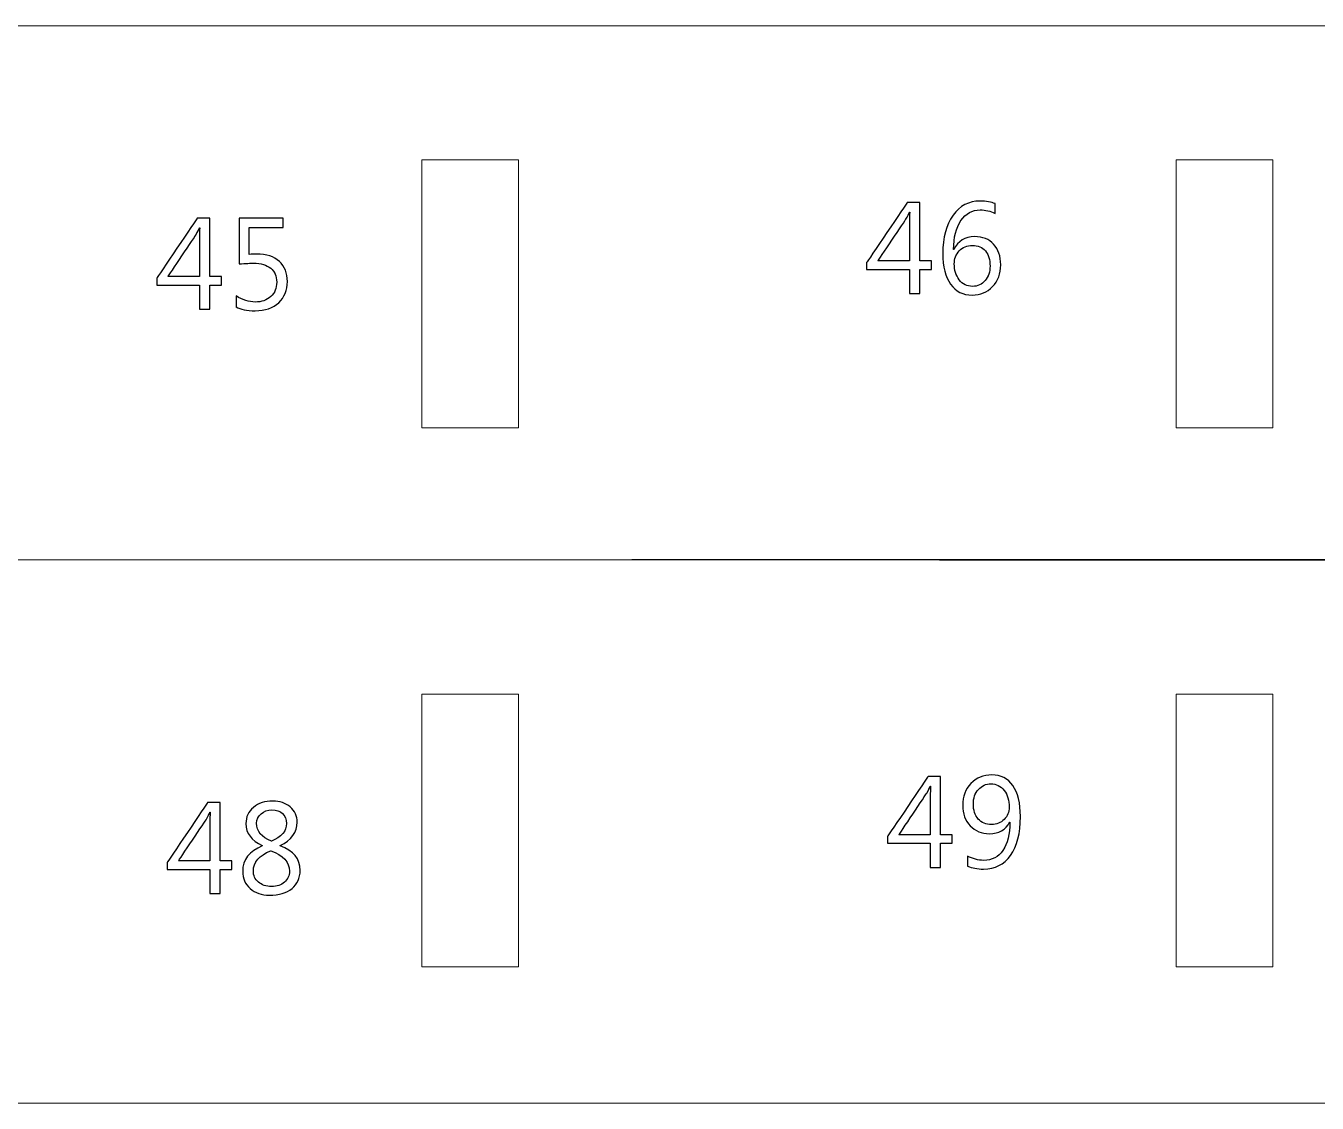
# Model space of a CAD drawing. Header units: centimetres. Extents: x -494 to 505, y -672 to 577.
# Drawn here: x -179.3 to -72.5, y -24 to 65.1 of the extents above; entities that cross this region are included whole.
import ezdxf

# ---------------------------------------------------------------- set-up
doc = ezdxf.new("R2010")
doc.units = ezdxf.units.CM
doc.header["$MEASUREMENT"] = 0
doc.layers.add('Camada 1', color=7, linetype='Continuous')
doc.layers.add('Camada 2', color=10, linetype='Continuous')

msp = doc.modelspace()

# ---------------------------------------------------------------- linework, layer by layer
at = {"layer": 'Camada 1', "lineweight": 9}
for points in [[(-146.590766, 31.8643), (-138.581638, 31.8643), (-138.581638, 54.044596), (-146.590766, 54.044596), (-146.590766, 31.8643)], [(-84.208366, 31.8643), (-76.199238, 31.8643), (-76.199238, 54.044596), (-84.208366, 54.044596), (-84.208366, 31.8643)], [(-146.590766, -12.733528), (-138.581638, -12.733528), (-138.581638, 9.835388), (-146.590766, 9.835388), (-146.590766, -12.733528)], [(-84.208366, -12.733528), (-76.199238, -12.733528), (-76.199238, 9.835388), (-84.208366, 9.835388), (-84.208366, -12.733528)]]:
    msp.add_lwpolyline(points, close=True, dxfattribs=at)
for points in [[(-264.015474, 65.137792), (-264.015474, 65.137792), (-45.019722, 65.137792), (-45.019722, 65.137792), (-45.019722, 65.137792), (-45.019722, 65.137792), (-36.83889, 20.967192), (-36.83889, 20.967192), (-36.83889, 20.967192), (-36.83889, 20.967192), (-263.985502, 20.945856), (-263.985502, 20.945856), (-263.985502, 20.945856), (-263.985502, 20.945856), (-264.015474, 65.137792), (-264.015474, 65.137792)], [(-264.015474, -24.021288), (-264.015474, -24.021288), (-45.019722, -24.021288), (-45.019722, -24.021288), (-45.019722, -24.021288), (-45.019722, -24.021288), (-36.83889, 20.924266), (-36.83889, 20.924266), (-36.83889, 20.924266), (-36.83889, 20.924266), (-263.985502, 20.945856), (-263.985502, 20.945856), (-263.985502, 20.945856), (-263.985502, 20.945856), (-264.015474, -24.021288), (-264.015474, -24.021288)]]:
    msp.add_open_spline(points, degree=3, knots=[0, 0, 0, 0, 0.2, 0.2, 0.2, 0.20000001, 0.4, 0.4, 0.4, 0.40000001, 0.6, 0.6, 0.6, 0.60000001, 1, 1, 1, 1], dxfattribs=at)
at = {"layer": 'Camada 2'}
for points, knots in [([(-104.441244, 44.981876), (-104.441244, 44.981876), (-105.408984, 44.981876), (-105.408984, 44.981876), (-105.408984, 44.981876), (-105.408984, 44.981876), (-105.408984, 42.98188), (-105.408984, 42.98188), (-105.408984, 42.98188), (-105.408984, 42.98188), (-106.258614, 42.98188), (-106.258614, 42.98188), (-106.258614, 42.98188), (-106.258614, 42.98188), (-106.258614, 44.981876), (-106.258614, 44.981876), (-106.258614, 44.981876), (-106.258614, 44.981876), (-109.796326, 44.981876), (-109.796326, 44.981876), (-109.796326, 44.981876), (-109.796326, 44.981876), (-109.796326, 45.54474), (-109.796326, 45.54474), (-109.796326, 45.54474), (-109.796326, 45.54474), (-106.446828, 50.508916), (-106.446828, 50.508916), (-106.446828, 50.508916), (-106.446828, 50.508916), (-105.408984, 50.508916), (-105.408984, 50.508916), (-105.408984, 50.508916), (-105.408984, 50.508916), (-105.408984, 45.680884), (-105.408984, 45.680884), (-105.408984, 45.680884), (-105.408984, 45.680884), (-104.441244, 45.680884), (-104.441244, 45.680884), (-104.441244, 45.680884), (-104.441244, 45.680884), (-104.441244, 44.981876), (-104.441244, 44.981876)], [0, 0, 0, 0, 0.0833333333, 0.0833333333, 0.0833333333, 0.0833333433, 0.1666666667, 0.1666666667, 0.1666666667, 0.1666666767, 0.25, 0.25, 0.25, 0.25000001, 0.3333333333, 0.3333333333, 0.3333333333, 0.3333333433, 0.4166666667, 0.4166666667, 0.4166666667, 0.4166666767, 0.5, 0.5, 0.5, 0.50000001, 0.5833333333, 0.5833333333, 0.5833333333, 0.5833333433, 0.6666666667, 0.6666666667, 0.6666666667, 0.6666666767, 0.75, 0.75, 0.75, 0.75000001, 0.8333333333, 0.8333333333, 0.8333333333, 0.8333333433, 1, 1, 1, 1]), ([(-99.172522, 50.42281), (-99.172522, 50.42281), (-99.172522, 49.60747), (-99.172522, 49.60747), (-99.172522, 49.60747), (-99.561396, 49.806352), (-99.969828, 49.906682), (-100.400104, 49.906682), (-100.400104, 49.906682), (-101.066854, 49.906682), (-101.600762, 49.609248), (-102.002336, 49.014126), (-102.002336, 49.014126), (-102.401878, 48.419258), (-102.602538, 47.621698), (-102.602538, 46.623478), (-102.602538, 46.623478), (-102.602538, 46.623478), (-102.581202, 46.623478), (-102.581202, 46.623478), (-102.581202, 46.623478), (-102.231698, 47.334932), (-101.658166, 47.691548), (-100.860606, 47.691548), (-100.860606, 47.691548), (-100.203, 47.691548), (-99.681538, 47.48022), (-99.29241, 47.059088), (-99.29241, 47.059088), (-98.903536, 46.636178), (-98.709988, 46.071536), (-98.709988, 45.363638), (-98.709988, 45.363638), (-98.709988, 44.62526), (-98.932238, 44.021248), (-99.376738, 43.553634), (-99.376738, 43.553634), (-99.821238, 43.085766), (-100.385626, 42.852848), (-101.07041, 42.852848), (-101.07041, 42.852848), (-101.826568, 42.852848), (-102.419912, 43.153838), (-102.849934, 43.756072), (-102.849934, 43.756072), (-103.279956, 44.358306), (-103.495094, 45.204126), (-103.495094, 46.293786), (-103.495094, 46.293786), (-103.495094, 47.614586), (-103.213662, 48.668432), (-102.651052, 49.45507), (-102.651052, 49.45507), (-102.088188, 50.24374), (-101.344476, 50.637948), (-100.42144, 50.637948), (-100.42144, 50.637948), (-99.896422, 50.637948), (-99.480624, 50.56632), (-99.172522, 50.42281)], [0, 0, 0, 0, 0.0625, 0.0625, 0.0625, 0.06250001, 0.125, 0.125, 0.125, 0.12500001, 0.1875, 0.1875, 0.1875, 0.18750001, 0.25, 0.25, 0.25, 0.25000001, 0.3125, 0.3125, 0.3125, 0.31250001, 0.375, 0.375, 0.375, 0.37500001, 0.4375, 0.4375, 0.4375, 0.43750001, 0.5, 0.5, 0.5, 0.50000001, 0.5625, 0.5625, 0.5625, 0.56250001, 0.625, 0.625, 0.625, 0.62500001, 0.6875, 0.6875, 0.6875, 0.68750001, 0.75, 0.75, 0.75, 0.75000001, 0.8125, 0.8125, 0.8125, 0.81250001, 0.875, 0.875, 0.875, 0.87500001, 1, 1, 1, 1]), ([(-163.166044, 43.686476), (-163.166044, 43.686476), (-164.133784, 43.686476), (-164.133784, 43.686476), (-164.133784, 43.686476), (-164.133784, 43.686476), (-164.133784, 41.68648), (-164.133784, 41.68648), (-164.133784, 41.68648), (-164.133784, 41.68648), (-164.983414, 41.68648), (-164.983414, 41.68648), (-164.983414, 41.68648), (-164.983414, 41.68648), (-164.983414, 43.686476), (-164.983414, 43.686476), (-164.983414, 43.686476), (-164.983414, 43.686476), (-168.521126, 43.686476), (-168.521126, 43.686476), (-168.521126, 43.686476), (-168.521126, 43.686476), (-168.521126, 44.24934), (-168.521126, 44.24934), (-168.521126, 44.24934), (-168.521126, 44.24934), (-165.171628, 49.213516), (-165.171628, 49.213516), (-165.171628, 49.213516), (-165.171628, 49.213516), (-164.133784, 49.213516), (-164.133784, 49.213516), (-164.133784, 49.213516), (-164.133784, 49.213516), (-164.133784, 44.385484), (-164.133784, 44.385484), (-164.133784, 44.385484), (-164.133784, 44.385484), (-163.166044, 44.385484), (-163.166044, 44.385484), (-163.166044, 44.385484), (-163.166044, 44.385484), (-163.166044, 43.686476), (-163.166044, 43.686476)], [0, 0, 0, 0, 0.0833333333, 0.0833333333, 0.0833333333, 0.0833333433, 0.1666666667, 0.1666666667, 0.1666666667, 0.1666666767, 0.25, 0.25, 0.25, 0.25000001, 0.3333333333, 0.3333333333, 0.3333333333, 0.3333333433, 0.4166666667, 0.4166666667, 0.4166666667, 0.4166666767, 0.5, 0.5, 0.5, 0.50000001, 0.5833333333, 0.5833333333, 0.5833333333, 0.5833333433, 0.6666666667, 0.6666666667, 0.6666666667, 0.6666666767, 0.75, 0.75, 0.75, 0.75000001, 0.8333333333, 0.8333333333, 0.8333333333, 0.8333333433, 1, 1, 1, 1]), ([(-161.94024, 41.86936), (-161.94024, 41.86936), (-161.94024, 42.783252), (-161.94024, 42.783252), (-161.94024, 42.783252), (-161.42589, 42.446448), (-160.90265, 42.277792), (-160.37052, 42.277792), (-160.37052, 42.277792), (-159.838136, 42.277792), (-159.409892, 42.428414), (-159.083756, 42.729404), (-159.083756, 42.729404), (-158.759144, 43.02887), (-158.596076, 43.428412), (-158.596076, 43.924982), (-158.596076, 43.924982), (-158.596076, 44.417742), (-158.762954, 44.80306), (-159.094424, 45.078904), (-159.094424, 45.078904), (-159.427672, 45.355002), (-159.902652, 45.492924), (-160.522666, 45.492924), (-160.522666, 45.492924), (-160.73247, 45.492924), (-161.126678, 45.471588), (-161.703766, 45.430186), (-161.703766, 45.430186), (-161.703766, 45.430186), (-161.703766, 49.213516), (-161.703766, 49.213516), (-161.703766, 49.213516), (-161.703766, 49.213516), (-158.058612, 49.213516), (-158.058612, 49.213516), (-158.058612, 49.213516), (-158.058612, 49.213516), (-158.058612, 48.439324), (-158.058612, 48.439324), (-158.058612, 48.439324), (-158.058612, 48.439324), (-160.886648, 48.439324), (-160.886648, 48.439324), (-160.886648, 48.439324), (-160.886648, 48.439324), (-160.886648, 46.22419), (-160.886648, 46.22419), (-160.886648, 46.22419), (-160.655254, 46.238414), (-160.442148, 46.24578), (-160.245044, 46.24578), (-160.245044, 46.24578), (-159.440372, 46.24578), (-158.816548, 46.043088), (-158.375858, 45.63999), (-158.375858, 45.63999), (-157.934914, 45.236638), (-157.714442, 44.682918), (-157.714442, 43.980354), (-157.714442, 43.980354), (-157.714442, 43.252898), (-157.950916, 42.666666), (-158.425896, 42.224198), (-158.425896, 42.224198), (-158.900876, 41.779698), (-159.553148, 41.557448), (-160.37941, 41.557448), (-160.37941, 41.557448), (-161.076386, 41.557448), (-161.596324, 41.661334), (-161.94024, 41.86936)], [0, 0, 0, 0, 0.0526315789, 0.0526315789, 0.0526315789, 0.0526315889, 0.1052631579, 0.1052631579, 0.1052631579, 0.1052631679, 0.1578947368, 0.1578947368, 0.1578947368, 0.1578947468, 0.2105263158, 0.2105263158, 0.2105263158, 0.2105263258, 0.2631578947, 0.2631578947, 0.2631578947, 0.2631579047, 0.3157894737, 0.3157894737, 0.3157894737, 0.3157894837, 0.3684210526, 0.3684210526, 0.3684210526, 0.3684210626, 0.4210526316, 0.4210526316, 0.4210526316, 0.4210526416, 0.4736842105, 0.4736842105, 0.4736842105, 0.4736842205, 0.5263157895, 0.5263157895, 0.5263157895, 0.5263157995, 0.5789473684, 0.5789473684, 0.5789473684, 0.5789473784, 0.6315789474, 0.6315789474, 0.6315789474, 0.6315789574, 0.6842105263, 0.6842105263, 0.6842105263, 0.6842105363, 0.7368421053, 0.7368421053, 0.7368421053, 0.7368421153, 0.7894736842, 0.7894736842, 0.7894736842, 0.7894736942, 0.8421052632, 0.8421052632, 0.8421052632, 0.8421052732, 0.8947368421, 0.8947368421, 0.8947368421, 0.8947368521, 1, 1, 1, 1]), ([(-106.258614, 45.680884), (-106.258614, 45.680884), (-106.258614, 48.933608), (-106.258614, 48.933608), (-106.258614, 48.933608), (-106.258614, 49.164748), (-106.251502, 49.42459), (-106.237024, 49.711356), (-106.237024, 49.711356), (-106.237024, 49.711356), (-106.258614, 49.711356), (-106.258614, 49.711356), (-106.258614, 49.711356), (-106.306874, 49.584102), (-106.403648, 49.392332), (-106.547158, 49.134268), (-106.547158, 49.134268), (-106.547158, 49.134268), (-108.862622, 45.680884), (-108.862622, 45.680884), (-108.862622, 45.680884), (-108.862622, 45.680884), (-106.258614, 45.680884), (-106.258614, 45.680884)], [0, 0, 0, 0, 0.1428571429, 0.1428571429, 0.1428571429, 0.1428571529, 0.2857142857, 0.2857142857, 0.2857142857, 0.2857142957, 0.4285714286, 0.4285714286, 0.4285714286, 0.4285714386, 0.5714285714, 0.5714285714, 0.5714285714, 0.5714285814, 0.7142857143, 0.7142857143, 0.7142857143, 0.7142857243, 1, 1, 1, 1]), ([(-164.983414, 44.385484), (-164.983414, 44.385484), (-164.983414, 47.638208), (-164.983414, 47.638208), (-164.983414, 47.638208), (-164.983414, 47.869348), (-164.976302, 48.12919), (-164.961824, 48.415956), (-164.961824, 48.415956), (-164.961824, 48.415956), (-164.983414, 48.415956), (-164.983414, 48.415956), (-164.983414, 48.415956), (-165.031674, 48.288702), (-165.128448, 48.096932), (-165.271958, 47.838868), (-165.271958, 47.838868), (-165.271958, 47.838868), (-167.587422, 44.385484), (-167.587422, 44.385484), (-167.587422, 44.385484), (-167.587422, 44.385484), (-164.983414, 44.385484), (-164.983414, 44.385484)], [0, 0, 0, 0, 0.1428571429, 0.1428571429, 0.1428571429, 0.1428571529, 0.2857142857, 0.2857142857, 0.2857142857, 0.2857142957, 0.4285714286, 0.4285714286, 0.4285714286, 0.4285714386, 0.5714285714, 0.5714285714, 0.5714285714, 0.5714285814, 0.7142857143, 0.7142857143, 0.7142857143, 0.7142857243, 1, 1, 1, 1]), ([(-101.052376, 46.960536), (-101.496876, 46.960536), (-101.857048, 46.809914), (-102.133146, 46.508924), (-102.133146, 46.508924), (-102.410768, 46.205902), (-102.548944, 45.851064), (-102.548944, 45.4406), (-102.548944, 45.4406), (-102.548944, 44.924472), (-102.410768, 44.48556), (-102.136702, 44.1198), (-102.136702, 44.1198), (-101.862382, 43.756072), (-101.496876, 43.573192), (-101.041708, 43.573192), (-101.041708, 43.573192), (-100.607876, 43.573192), (-100.256594, 43.732704), (-99.991418, 44.04995), (-99.991418, 44.04995), (-99.724464, 44.367196), (-99.591876, 44.768516), (-99.591876, 45.256196), (-99.591876, 45.256196), (-99.591876, 45.790104), (-99.71913, 46.205902), (-99.975416, 46.508924), (-99.975416, 46.508924), (-100.231702, 46.809914), (-100.590096, 46.960536), (-101.052376, 46.960536)], [0, 0, 0, 0, 0.1111111111, 0.1111111111, 0.1111111111, 0.1111111211, 0.2222222222, 0.2222222222, 0.2222222222, 0.2222222322, 0.3333333333, 0.3333333333, 0.3333333333, 0.3333333433, 0.4444444444, 0.4444444444, 0.4444444444, 0.4444444544, 0.5555555556, 0.5555555556, 0.5555555556, 0.5555555656, 0.6666666667, 0.6666666667, 0.6666666667, 0.6666666767, 0.7777777778, 0.7777777778, 0.7777777778, 0.7777777878, 1, 1, 1, 1]), ([(-102.714044, -2.516124), (-102.714044, -2.516124), (-103.681784, -2.516124), (-103.681784, -2.516124), (-103.681784, -2.516124), (-103.681784, -2.516124), (-103.681784, -4.51612), (-103.681784, -4.51612), (-103.681784, -4.51612), (-103.681784, -4.51612), (-104.531414, -4.51612), (-104.531414, -4.51612), (-104.531414, -4.51612), (-104.531414, -4.51612), (-104.531414, -2.516124), (-104.531414, -2.516124), (-104.531414, -2.516124), (-104.531414, -2.516124), (-108.069126, -2.516124), (-108.069126, -2.516124), (-108.069126, -2.516124), (-108.069126, -2.516124), (-108.069126, -1.95326), (-108.069126, -1.95326), (-108.069126, -1.95326), (-108.069126, -1.95326), (-104.719628, 3.010916), (-104.719628, 3.010916), (-104.719628, 3.010916), (-104.719628, 3.010916), (-103.681784, 3.010916), (-103.681784, 3.010916), (-103.681784, 3.010916), (-103.681784, 3.010916), (-103.681784, -1.817116), (-103.681784, -1.817116), (-103.681784, -1.817116), (-103.681784, -1.817116), (-102.714044, -1.817116), (-102.714044, -1.817116), (-102.714044, -1.817116), (-102.714044, -1.817116), (-102.714044, -2.516124), (-102.714044, -2.516124)], [0, 0, 0, 0, 0.0833333333, 0.0833333333, 0.0833333333, 0.0833333433, 0.1666666667, 0.1666666667, 0.1666666667, 0.1666666767, 0.25, 0.25, 0.25, 0.25000001, 0.3333333333, 0.3333333333, 0.3333333333, 0.3333333433, 0.4166666667, 0.4166666667, 0.4166666667, 0.4166666767, 0.5, 0.5, 0.5, 0.50000001, 0.5833333333, 0.5833333333, 0.5833333333, 0.5833333433, 0.6666666667, 0.6666666667, 0.6666666667, 0.6666666767, 0.75, 0.75, 0.75, 0.75000001, 0.8333333333, 0.8333333333, 0.8333333333, 0.8333333433, 1, 1, 1, 1]), ([(-104.531414, -1.817116), (-104.531414, -1.817116), (-104.531414, 1.435608), (-104.531414, 1.435608), (-104.531414, 1.435608), (-104.531414, 1.666748), (-104.524302, 1.92659), (-104.509824, 2.213356), (-104.509824, 2.213356), (-104.509824, 2.213356), (-104.531414, 2.213356), (-104.531414, 2.213356), (-104.531414, 2.213356), (-104.579674, 2.086102), (-104.676448, 1.894332), (-104.819958, 1.636268), (-104.819958, 1.636268), (-104.819958, 1.636268), (-107.135422, -1.817116), (-107.135422, -1.817116), (-107.135422, -1.817116), (-107.135422, -1.817116), (-104.531414, -1.817116), (-104.531414, -1.817116)], [0, 0, 0, 0, 0.1428571429, 0.1428571429, 0.1428571429, 0.1428571529, 0.2857142857, 0.2857142857, 0.2857142857, 0.2857142957, 0.4285714286, 0.4285714286, 0.4285714286, 0.4285714386, 0.5714285714, 0.5714285714, 0.5714285714, 0.5714285814, 0.7142857143, 0.7142857143, 0.7142857143, 0.7142857243, 1, 1, 1, 1]), ([(-101.445314, -4.3942), (-101.445314, -4.3942), (-101.445314, -3.568192), (-101.445314, -3.568192), (-101.445314, -3.568192), (-101.02596, -3.806444), (-100.58146, -3.924808), (-100.112068, -3.924808), (-100.112068, -3.924808), (-99.43084, -3.924808), (-98.89871, -3.64871), (-98.520504, -3.098546), (-98.520504, -3.098546), (-98.14052, -2.548382), (-97.950528, -1.7653), (-97.950528, -0.752602), (-97.950528, -0.752602), (-97.957894, -0.756158), (-97.965006, -0.756158), (-97.972118, -0.752602), (-97.972118, -0.752602), (-98.29292, -1.397762), (-98.853752, -1.720342), (-99.649534, -1.720342), (-99.649534, -1.720342), (-100.294694, -1.720342), (-100.821744, -1.501648), (-101.23551, -1.064514), (-101.23551, -1.064514), (-101.647752, -0.627126), (-101.854, -0.062738), (-101.854, 0.625602), (-101.854, 0.625602), (-101.854, 1.360424), (-101.628194, 1.964182), (-101.174804, 2.433828), (-101.174804, 2.433828), (-100.72116, 2.905252), (-100.142294, 3.139948), (-99.434396, 3.139948), (-99.434396, 3.139948), (-98.69424, 3.139948), (-98.115628, 2.84607), (-97.701608, 2.259838), (-97.701608, 2.259838), (-97.287588, 1.67386), (-97.079562, 0.81915), (-97.079562, -0.30099), (-97.079562, -0.30099), (-97.079562, -1.69164), (-97.348548, -2.76352), (-97.88779, -3.516122), (-97.88779, -3.516122), (-98.425508, -4.268724), (-99.174554, -4.645152), (-100.133404, -4.645152), (-100.133404, -4.645152), (-100.637086, -4.645152), (-101.07422, -4.560824), (-101.445314, -4.3942)], [0, 0, 0, 0, 0.0625, 0.0625, 0.0625, 0.06250001, 0.125, 0.125, 0.125, 0.12500001, 0.1875, 0.1875, 0.1875, 0.18750001, 0.25, 0.25, 0.25, 0.25000001, 0.3125, 0.3125, 0.3125, 0.31250001, 0.375, 0.375, 0.375, 0.37500001, 0.4375, 0.4375, 0.4375, 0.43750001, 0.5, 0.5, 0.5, 0.50000001, 0.5625, 0.5625, 0.5625, 0.56250001, 0.625, 0.625, 0.625, 0.62500001, 0.6875, 0.6875, 0.6875, 0.68750001, 0.75, 0.75, 0.75, 0.75000001, 0.8125, 0.8125, 0.8125, 0.81250001, 0.875, 0.875, 0.875, 0.87500001, 1, 1, 1, 1]), ([(-99.515168, 2.408682), (-99.930966, 2.408682), (-100.276914, 2.252726), (-100.554536, 1.93929), (-100.554536, 1.93929), (-100.832412, 1.6256), (-100.972112, 1.227582), (-100.972112, 0.743712), (-100.972112, 0.743712), (-100.972112, 0.215138), (-100.835968, -0.20066), (-100.56368, -0.503428), (-100.56368, -0.503428), (-100.291138, -0.80645), (-99.922076, -0.956818), (-99.455986, -0.956818), (-99.455986, -0.956818), (-99.05111, -0.956818), (-98.708718, -0.818896), (-98.427286, -0.543052), (-98.427286, -0.543052), (-98.145854, -0.265176), (-98.004376, 0.071882), (-98.004376, 0.471424), (-98.004376, 0.471424), (-98.004376, 1.0414), (-98.144076, 1.507236), (-98.42373, 1.867408), (-98.42373, 1.867408), (-98.703384, 2.22758), (-99.067112, 2.408682), (-99.515168, 2.408682)], [0, 0, 0, 0, 0.1111111111, 0.1111111111, 0.1111111111, 0.1111111211, 0.2222222222, 0.2222222222, 0.2222222222, 0.2222222322, 0.3333333333, 0.3333333333, 0.3333333333, 0.3333333433, 0.4444444444, 0.4444444444, 0.4444444444, 0.4444444544, 0.5555555556, 0.5555555556, 0.5555555556, 0.5555555656, 0.6666666667, 0.6666666667, 0.6666666667, 0.6666666767, 0.7777777778, 0.7777777778, 0.7777777778, 0.7777777878, 1, 1, 1, 1]), ([(-162.302444, -4.675124), (-162.302444, -4.675124), (-163.270184, -4.675124), (-163.270184, -4.675124), (-163.270184, -4.675124), (-163.270184, -4.675124), (-163.270184, -6.67512), (-163.270184, -6.67512), (-163.270184, -6.67512), (-163.270184, -6.67512), (-164.119814, -6.67512), (-164.119814, -6.67512), (-164.119814, -6.67512), (-164.119814, -6.67512), (-164.119814, -4.675124), (-164.119814, -4.675124), (-164.119814, -4.675124), (-164.119814, -4.675124), (-167.657526, -4.675124), (-167.657526, -4.675124), (-167.657526, -4.675124), (-167.657526, -4.675124), (-167.657526, -4.11226), (-167.657526, -4.11226), (-167.657526, -4.11226), (-167.657526, -4.11226), (-164.308028, 0.851916), (-164.308028, 0.851916), (-164.308028, 0.851916), (-164.308028, 0.851916), (-163.270184, 0.851916), (-163.270184, 0.851916), (-163.270184, 0.851916), (-163.270184, 0.851916), (-163.270184, -3.976116), (-163.270184, -3.976116), (-163.270184, -3.976116), (-163.270184, -3.976116), (-162.302444, -3.976116), (-162.302444, -3.976116), (-162.302444, -3.976116), (-162.302444, -3.976116), (-162.302444, -4.675124), (-162.302444, -4.675124)], [0, 0, 0, 0, 0.0833333333, 0.0833333333, 0.0833333333, 0.0833333433, 0.1666666667, 0.1666666667, 0.1666666667, 0.1666666767, 0.25, 0.25, 0.25, 0.25000001, 0.3333333333, 0.3333333333, 0.3333333333, 0.3333333433, 0.4166666667, 0.4166666667, 0.4166666667, 0.4166666767, 0.5, 0.5, 0.5, 0.50000001, 0.5833333333, 0.5833333333, 0.5833333333, 0.5833333433, 0.6666666667, 0.6666666667, 0.6666666667, 0.6666666767, 0.75, 0.75, 0.75, 0.75000001, 0.8333333333, 0.8333333333, 0.8333333333, 0.8333333433, 1, 1, 1, 1]), ([(-164.119814, -3.976116), (-164.119814, -3.976116), (-164.119814, -0.723392), (-164.119814, -0.723392), (-164.119814, -0.723392), (-164.119814, -0.492252), (-164.112702, -0.23241), (-164.098224, 0.054356), (-164.098224, 0.054356), (-164.098224, 0.054356), (-164.119814, 0.054356), (-164.119814, 0.054356), (-164.119814, 0.054356), (-164.168074, -0.072898), (-164.264848, -0.264668), (-164.408358, -0.522732), (-164.408358, -0.522732), (-164.408358, -0.522732), (-166.723822, -3.976116), (-166.723822, -3.976116), (-166.723822, -3.976116), (-166.723822, -3.976116), (-164.119814, -3.976116), (-164.119814, -3.976116)], [0, 0, 0, 0, 0.1428571429, 0.1428571429, 0.1428571429, 0.1428571529, 0.2857142857, 0.2857142857, 0.2857142857, 0.2857142957, 0.4285714286, 0.4285714286, 0.4285714286, 0.4285714386, 0.5714285714, 0.5714285714, 0.5714285714, 0.5714285814, 0.7142857143, 0.7142857143, 0.7142857143, 0.7142857243, 1, 1, 1, 1]), ([(-159.78632, -2.728722), (-159.78632, -2.728722), (-159.78632, -2.707386), (-159.78632, -2.707386), (-159.78632, -2.707386), (-160.689544, -2.288032), (-161.141156, -1.678686), (-161.141156, -0.879348), (-161.141156, -0.879348), (-161.141156, -0.336296), (-160.935162, 0.109982), (-160.521142, 0.457708), (-160.521142, 0.457708), (-160.107122, 0.806958), (-159.574992, 0.980948), (-158.922466, 0.980948), (-158.922466, 0.980948), (-158.33471, 0.980948), (-157.85084, 0.81788), (-157.472634, 0.491744), (-157.472634, 0.491744), (-157.094682, 0.165354), (-156.90469, -0.251968), (-156.90469, -0.762762), (-156.90469, -0.762762), (-156.90469, -1.597914), (-157.370526, -2.244852), (-158.302452, -2.707386), (-158.302452, -2.707386), (-158.302452, -2.707386), (-158.302452, -2.728722), (-158.302452, -2.728722), (-158.302452, -2.728722), (-157.20568, -3.121406), (-156.657294, -3.800602), (-156.657294, -4.766564), (-156.657294, -4.766564), (-156.657294, -5.390134), (-156.881322, -5.884672), (-157.329378, -6.25221), (-157.329378, -6.25221), (-157.775656, -6.619494), (-158.399226, -6.804152), (-159.196786, -6.804152), (-159.196786, -6.804152), (-159.840168, -6.804152), (-160.368742, -6.621272), (-160.786318, -6.257544), (-160.786318, -6.257544), (-161.202116, -5.893816), (-161.410142, -5.420614), (-161.410142, -4.83997), (-161.410142, -4.83997), (-161.410142, -3.874008), (-160.868868, -3.169666), (-159.78632, -2.728722)], [0, 0, 0, 0, 0.0666666667, 0.0666666667, 0.0666666667, 0.0666666767, 0.1333333333, 0.1333333333, 0.1333333333, 0.1333333433, 0.2, 0.2, 0.2, 0.20000001, 0.2666666667, 0.2666666667, 0.2666666667, 0.2666666767, 0.3333333333, 0.3333333333, 0.3333333333, 0.3333333433, 0.4, 0.4, 0.4, 0.40000001, 0.4666666667, 0.4666666667, 0.4666666667, 0.4666666767, 0.5333333333, 0.5333333333, 0.5333333333, 0.5333333433, 0.6, 0.6, 0.6, 0.60000001, 0.6666666667, 0.6666666667, 0.6666666667, 0.6666666767, 0.7333333333, 0.7333333333, 0.7333333333, 0.7333333433, 0.8, 0.8, 0.8, 0.80000001, 0.8666666667, 0.8666666667, 0.8666666667, 0.8666666767, 1, 1, 1, 1]), ([(-157.786324, -0.870458), (-157.786324, -0.522732), (-157.895544, -0.25019), (-158.11246, -0.04953), (-158.11246, -0.04953), (-158.329376, 0.149352), (-158.62681, 0.249682), (-159.00146, 0.249682), (-159.00146, 0.249682), (-159.352742, 0.249682), (-159.650176, 0.145796), (-159.894016, -0.064008), (-159.894016, -0.064008), (-160.137602, -0.27178), (-160.259522, -0.536956), (-160.259522, -0.859536), (-160.259522, -0.859536), (-160.259522, -1.515618), (-159.850836, -2.008378), (-159.033718, -2.341626), (-159.033718, -2.341626), (-158.202122, -1.99771), (-157.786324, -1.508506), (-157.786324, -0.870458)], [0, 0, 0, 0, 0.1428571429, 0.1428571429, 0.1428571429, 0.1428571529, 0.2857142857, 0.2857142857, 0.2857142857, 0.2857142957, 0.4285714286, 0.4285714286, 0.4285714286, 0.4285714386, 0.5714285714, 0.5714285714, 0.5714285714, 0.5714285814, 0.7142857143, 0.7142857143, 0.7142857143, 0.7142857243, 1, 1, 1, 1]), ([(-159.091122, -3.137408), (-160.049718, -3.51917), (-160.528254, -4.074668), (-160.528254, -4.8006), (-160.528254, -4.8006), (-160.528254, -5.174996), (-160.388554, -5.483352), (-160.110678, -5.723382), (-160.110678, -5.723382), (-159.833056, -5.963666), (-159.467296, -6.083808), (-159.012128, -6.083808), (-159.012128, -6.083808), (-158.57855, -6.083808), (-158.22549, -5.965444), (-157.95117, -5.72897), (-157.95117, -5.72897), (-157.677104, -5.492242), (-157.538928, -5.19303), (-157.538928, -4.83108), (-157.538928, -4.83108), (-157.538928, -4.074668), (-158.056834, -3.508502), (-159.091122, -3.137408)], [0, 0, 0, 0, 0.1428571429, 0.1428571429, 0.1428571429, 0.1428571529, 0.2857142857, 0.2857142857, 0.2857142857, 0.2857142957, 0.4285714286, 0.4285714286, 0.4285714286, 0.4285714386, 0.5714285714, 0.5714285714, 0.5714285714, 0.5714285814, 0.7142857143, 0.7142857143, 0.7142857143, 0.7142857243, 1, 1, 1, 1])]:
    msp.add_open_spline(points, degree=3, knots=knots, dxfattribs=at)
at = {"layer": 'Camada 2', "lineweight": 9}
for points, knots in [([(-104.441244, 44.981876), (-104.441244, 44.981876), (-105.408984, 44.981876), (-105.408984, 44.981876), (-105.408984, 44.981876), (-105.408984, 44.981876), (-105.408984, 42.98188), (-105.408984, 42.98188), (-105.408984, 42.98188), (-105.408984, 42.98188), (-106.258614, 42.98188), (-106.258614, 42.98188), (-106.258614, 42.98188), (-106.258614, 42.98188), (-106.258614, 44.981876), (-106.258614, 44.981876), (-106.258614, 44.981876), (-106.258614, 44.981876), (-109.796326, 44.981876), (-109.796326, 44.981876), (-109.796326, 44.981876), (-109.796326, 44.981876), (-109.796326, 45.54474), (-109.796326, 45.54474), (-109.796326, 45.54474), (-109.796326, 45.54474), (-106.446828, 50.508916), (-106.446828, 50.508916), (-106.446828, 50.508916), (-106.446828, 50.508916), (-105.408984, 50.508916), (-105.408984, 50.508916), (-105.408984, 50.508916), (-105.408984, 50.508916), (-105.408984, 45.680884), (-105.408984, 45.680884), (-105.408984, 45.680884), (-105.408984, 45.680884), (-104.441244, 45.680884), (-104.441244, 45.680884), (-104.441244, 45.680884), (-104.441244, 45.680884), (-104.441244, 44.981876), (-104.441244, 44.981876)], [0, 0, 0, 0, 0.0833333333, 0.0833333333, 0.0833333333, 0.0833333433, 0.1666666667, 0.1666666667, 0.1666666667, 0.1666666767, 0.25, 0.25, 0.25, 0.25000001, 0.3333333333, 0.3333333333, 0.3333333333, 0.3333333433, 0.4166666667, 0.4166666667, 0.4166666667, 0.4166666767, 0.5, 0.5, 0.5, 0.50000001, 0.5833333333, 0.5833333333, 0.5833333333, 0.5833333433, 0.6666666667, 0.6666666667, 0.6666666667, 0.6666666767, 0.75, 0.75, 0.75, 0.75000001, 0.8333333333, 0.8333333333, 0.8333333333, 0.8333333433, 1, 1, 1, 1]), ([(-99.172522, 50.42281), (-99.172522, 50.42281), (-99.172522, 49.60747), (-99.172522, 49.60747), (-99.172522, 49.60747), (-99.561396, 49.806352), (-99.969828, 49.906682), (-100.400104, 49.906682), (-100.400104, 49.906682), (-101.066854, 49.906682), (-101.600762, 49.609248), (-102.002336, 49.014126), (-102.002336, 49.014126), (-102.401878, 48.419258), (-102.602538, 47.621698), (-102.602538, 46.623478), (-102.602538, 46.623478), (-102.602538, 46.623478), (-102.581202, 46.623478), (-102.581202, 46.623478), (-102.581202, 46.623478), (-102.231698, 47.334932), (-101.658166, 47.691548), (-100.860606, 47.691548), (-100.860606, 47.691548), (-100.203, 47.691548), (-99.681538, 47.48022), (-99.29241, 47.059088), (-99.29241, 47.059088), (-98.903536, 46.636178), (-98.709988, 46.071536), (-98.709988, 45.363638), (-98.709988, 45.363638), (-98.709988, 44.62526), (-98.932238, 44.021248), (-99.376738, 43.553634), (-99.376738, 43.553634), (-99.821238, 43.085766), (-100.385626, 42.852848), (-101.07041, 42.852848), (-101.07041, 42.852848), (-101.826568, 42.852848), (-102.419912, 43.153838), (-102.849934, 43.756072), (-102.849934, 43.756072), (-103.279956, 44.358306), (-103.495094, 45.204126), (-103.495094, 46.293786), (-103.495094, 46.293786), (-103.495094, 47.614586), (-103.213662, 48.668432), (-102.651052, 49.45507), (-102.651052, 49.45507), (-102.088188, 50.24374), (-101.344476, 50.637948), (-100.42144, 50.637948), (-100.42144, 50.637948), (-99.896422, 50.637948), (-99.480624, 50.56632), (-99.172522, 50.42281)], [0, 0, 0, 0, 0.0625, 0.0625, 0.0625, 0.06250001, 0.125, 0.125, 0.125, 0.12500001, 0.1875, 0.1875, 0.1875, 0.18750001, 0.25, 0.25, 0.25, 0.25000001, 0.3125, 0.3125, 0.3125, 0.31250001, 0.375, 0.375, 0.375, 0.37500001, 0.4375, 0.4375, 0.4375, 0.43750001, 0.5, 0.5, 0.5, 0.50000001, 0.5625, 0.5625, 0.5625, 0.56250001, 0.625, 0.625, 0.625, 0.62500001, 0.6875, 0.6875, 0.6875, 0.68750001, 0.75, 0.75, 0.75, 0.75000001, 0.8125, 0.8125, 0.8125, 0.81250001, 0.875, 0.875, 0.875, 0.87500001, 1, 1, 1, 1]), ([(-163.166044, 43.686476), (-163.166044, 43.686476), (-164.133784, 43.686476), (-164.133784, 43.686476), (-164.133784, 43.686476), (-164.133784, 43.686476), (-164.133784, 41.68648), (-164.133784, 41.68648), (-164.133784, 41.68648), (-164.133784, 41.68648), (-164.983414, 41.68648), (-164.983414, 41.68648), (-164.983414, 41.68648), (-164.983414, 41.68648), (-164.983414, 43.686476), (-164.983414, 43.686476), (-164.983414, 43.686476), (-164.983414, 43.686476), (-168.521126, 43.686476), (-168.521126, 43.686476), (-168.521126, 43.686476), (-168.521126, 43.686476), (-168.521126, 44.24934), (-168.521126, 44.24934), (-168.521126, 44.24934), (-168.521126, 44.24934), (-165.171628, 49.213516), (-165.171628, 49.213516), (-165.171628, 49.213516), (-165.171628, 49.213516), (-164.133784, 49.213516), (-164.133784, 49.213516), (-164.133784, 49.213516), (-164.133784, 49.213516), (-164.133784, 44.385484), (-164.133784, 44.385484), (-164.133784, 44.385484), (-164.133784, 44.385484), (-163.166044, 44.385484), (-163.166044, 44.385484), (-163.166044, 44.385484), (-163.166044, 44.385484), (-163.166044, 43.686476), (-163.166044, 43.686476)], [0, 0, 0, 0, 0.0833333333, 0.0833333333, 0.0833333333, 0.0833333433, 0.1666666667, 0.1666666667, 0.1666666667, 0.1666666767, 0.25, 0.25, 0.25, 0.25000001, 0.3333333333, 0.3333333333, 0.3333333333, 0.3333333433, 0.4166666667, 0.4166666667, 0.4166666667, 0.4166666767, 0.5, 0.5, 0.5, 0.50000001, 0.5833333333, 0.5833333333, 0.5833333333, 0.5833333433, 0.6666666667, 0.6666666667, 0.6666666667, 0.6666666767, 0.75, 0.75, 0.75, 0.75000001, 0.8333333333, 0.8333333333, 0.8333333333, 0.8333333433, 1, 1, 1, 1]), ([(-161.94024, 41.86936), (-161.94024, 41.86936), (-161.94024, 42.783252), (-161.94024, 42.783252), (-161.94024, 42.783252), (-161.42589, 42.446448), (-160.90265, 42.277792), (-160.37052, 42.277792), (-160.37052, 42.277792), (-159.838136, 42.277792), (-159.409892, 42.428414), (-159.083756, 42.729404), (-159.083756, 42.729404), (-158.759144, 43.02887), (-158.596076, 43.428412), (-158.596076, 43.924982), (-158.596076, 43.924982), (-158.596076, 44.417742), (-158.762954, 44.80306), (-159.094424, 45.078904), (-159.094424, 45.078904), (-159.427672, 45.355002), (-159.902652, 45.492924), (-160.522666, 45.492924), (-160.522666, 45.492924), (-160.73247, 45.492924), (-161.126678, 45.471588), (-161.703766, 45.430186), (-161.703766, 45.430186), (-161.703766, 45.430186), (-161.703766, 49.213516), (-161.703766, 49.213516), (-161.703766, 49.213516), (-161.703766, 49.213516), (-158.058612, 49.213516), (-158.058612, 49.213516), (-158.058612, 49.213516), (-158.058612, 49.213516), (-158.058612, 48.439324), (-158.058612, 48.439324), (-158.058612, 48.439324), (-158.058612, 48.439324), (-160.886648, 48.439324), (-160.886648, 48.439324), (-160.886648, 48.439324), (-160.886648, 48.439324), (-160.886648, 46.22419), (-160.886648, 46.22419), (-160.886648, 46.22419), (-160.655254, 46.238414), (-160.442148, 46.24578), (-160.245044, 46.24578), (-160.245044, 46.24578), (-159.440372, 46.24578), (-158.816548, 46.043088), (-158.375858, 45.63999), (-158.375858, 45.63999), (-157.934914, 45.236638), (-157.714442, 44.682918), (-157.714442, 43.980354), (-157.714442, 43.980354), (-157.714442, 43.252898), (-157.950916, 42.666666), (-158.425896, 42.224198), (-158.425896, 42.224198), (-158.900876, 41.779698), (-159.553148, 41.557448), (-160.37941, 41.557448), (-160.37941, 41.557448), (-161.076386, 41.557448), (-161.596324, 41.661334), (-161.94024, 41.86936)], [0, 0, 0, 0, 0.0526315789, 0.0526315789, 0.0526315789, 0.0526315889, 0.1052631579, 0.1052631579, 0.1052631579, 0.1052631679, 0.1578947368, 0.1578947368, 0.1578947368, 0.1578947468, 0.2105263158, 0.2105263158, 0.2105263158, 0.2105263258, 0.2631578947, 0.2631578947, 0.2631578947, 0.2631579047, 0.3157894737, 0.3157894737, 0.3157894737, 0.3157894837, 0.3684210526, 0.3684210526, 0.3684210526, 0.3684210626, 0.4210526316, 0.4210526316, 0.4210526316, 0.4210526416, 0.4736842105, 0.4736842105, 0.4736842105, 0.4736842205, 0.5263157895, 0.5263157895, 0.5263157895, 0.5263157995, 0.5789473684, 0.5789473684, 0.5789473684, 0.5789473784, 0.6315789474, 0.6315789474, 0.6315789474, 0.6315789574, 0.6842105263, 0.6842105263, 0.6842105263, 0.6842105363, 0.7368421053, 0.7368421053, 0.7368421053, 0.7368421153, 0.7894736842, 0.7894736842, 0.7894736842, 0.7894736942, 0.8421052632, 0.8421052632, 0.8421052632, 0.8421052732, 0.8947368421, 0.8947368421, 0.8947368421, 0.8947368521, 1, 1, 1, 1]), ([(-106.258614, 45.680884), (-106.258614, 45.680884), (-106.258614, 48.933608), (-106.258614, 48.933608), (-106.258614, 48.933608), (-106.258614, 49.164748), (-106.251502, 49.42459), (-106.237024, 49.711356), (-106.237024, 49.711356), (-106.237024, 49.711356), (-106.258614, 49.711356), (-106.258614, 49.711356), (-106.258614, 49.711356), (-106.306874, 49.584102), (-106.403648, 49.392332), (-106.547158, 49.134268), (-106.547158, 49.134268), (-106.547158, 49.134268), (-108.862622, 45.680884), (-108.862622, 45.680884), (-108.862622, 45.680884), (-108.862622, 45.680884), (-106.258614, 45.680884), (-106.258614, 45.680884)], [0, 0, 0, 0, 0.1428571429, 0.1428571429, 0.1428571429, 0.1428571529, 0.2857142857, 0.2857142857, 0.2857142857, 0.2857142957, 0.4285714286, 0.4285714286, 0.4285714286, 0.4285714386, 0.5714285714, 0.5714285714, 0.5714285714, 0.5714285814, 0.7142857143, 0.7142857143, 0.7142857143, 0.7142857243, 1, 1, 1, 1]), ([(-164.983414, 44.385484), (-164.983414, 44.385484), (-164.983414, 47.638208), (-164.983414, 47.638208), (-164.983414, 47.638208), (-164.983414, 47.869348), (-164.976302, 48.12919), (-164.961824, 48.415956), (-164.961824, 48.415956), (-164.961824, 48.415956), (-164.983414, 48.415956), (-164.983414, 48.415956), (-164.983414, 48.415956), (-165.031674, 48.288702), (-165.128448, 48.096932), (-165.271958, 47.838868), (-165.271958, 47.838868), (-165.271958, 47.838868), (-167.587422, 44.385484), (-167.587422, 44.385484), (-167.587422, 44.385484), (-167.587422, 44.385484), (-164.983414, 44.385484), (-164.983414, 44.385484)], [0, 0, 0, 0, 0.1428571429, 0.1428571429, 0.1428571429, 0.1428571529, 0.2857142857, 0.2857142857, 0.2857142857, 0.2857142957, 0.4285714286, 0.4285714286, 0.4285714286, 0.4285714386, 0.5714285714, 0.5714285714, 0.5714285714, 0.5714285814, 0.7142857143, 0.7142857143, 0.7142857143, 0.7142857243, 1, 1, 1, 1]), ([(-101.052376, 46.960536), (-101.496876, 46.960536), (-101.857048, 46.809914), (-102.133146, 46.508924), (-102.133146, 46.508924), (-102.410768, 46.205902), (-102.548944, 45.851064), (-102.548944, 45.4406), (-102.548944, 45.4406), (-102.548944, 44.924472), (-102.410768, 44.48556), (-102.136702, 44.1198), (-102.136702, 44.1198), (-101.862382, 43.756072), (-101.496876, 43.573192), (-101.041708, 43.573192), (-101.041708, 43.573192), (-100.607876, 43.573192), (-100.256594, 43.732704), (-99.991418, 44.04995), (-99.991418, 44.04995), (-99.724464, 44.367196), (-99.591876, 44.768516), (-99.591876, 45.256196), (-99.591876, 45.256196), (-99.591876, 45.790104), (-99.71913, 46.205902), (-99.975416, 46.508924), (-99.975416, 46.508924), (-100.231702, 46.809914), (-100.590096, 46.960536), (-101.052376, 46.960536)], [0, 0, 0, 0, 0.1111111111, 0.1111111111, 0.1111111111, 0.1111111211, 0.2222222222, 0.2222222222, 0.2222222222, 0.2222222322, 0.3333333333, 0.3333333333, 0.3333333333, 0.3333333433, 0.4444444444, 0.4444444444, 0.4444444444, 0.4444444544, 0.5555555556, 0.5555555556, 0.5555555556, 0.5555555656, 0.6666666667, 0.6666666667, 0.6666666667, 0.6666666767, 0.7777777778, 0.7777777778, 0.7777777778, 0.7777777878, 1, 1, 1, 1]), ([(-102.714044, -2.516124), (-102.714044, -2.516124), (-103.681784, -2.516124), (-103.681784, -2.516124), (-103.681784, -2.516124), (-103.681784, -2.516124), (-103.681784, -4.51612), (-103.681784, -4.51612), (-103.681784, -4.51612), (-103.681784, -4.51612), (-104.531414, -4.51612), (-104.531414, -4.51612), (-104.531414, -4.51612), (-104.531414, -4.51612), (-104.531414, -2.516124), (-104.531414, -2.516124), (-104.531414, -2.516124), (-104.531414, -2.516124), (-108.069126, -2.516124), (-108.069126, -2.516124), (-108.069126, -2.516124), (-108.069126, -2.516124), (-108.069126, -1.95326), (-108.069126, -1.95326), (-108.069126, -1.95326), (-108.069126, -1.95326), (-104.719628, 3.010916), (-104.719628, 3.010916), (-104.719628, 3.010916), (-104.719628, 3.010916), (-103.681784, 3.010916), (-103.681784, 3.010916), (-103.681784, 3.010916), (-103.681784, 3.010916), (-103.681784, -1.817116), (-103.681784, -1.817116), (-103.681784, -1.817116), (-103.681784, -1.817116), (-102.714044, -1.817116), (-102.714044, -1.817116), (-102.714044, -1.817116), (-102.714044, -1.817116), (-102.714044, -2.516124), (-102.714044, -2.516124)], [0, 0, 0, 0, 0.0833333333, 0.0833333333, 0.0833333333, 0.0833333433, 0.1666666667, 0.1666666667, 0.1666666667, 0.1666666767, 0.25, 0.25, 0.25, 0.25000001, 0.3333333333, 0.3333333333, 0.3333333333, 0.3333333433, 0.4166666667, 0.4166666667, 0.4166666667, 0.4166666767, 0.5, 0.5, 0.5, 0.50000001, 0.5833333333, 0.5833333333, 0.5833333333, 0.5833333433, 0.6666666667, 0.6666666667, 0.6666666667, 0.6666666767, 0.75, 0.75, 0.75, 0.75000001, 0.8333333333, 0.8333333333, 0.8333333333, 0.8333333433, 1, 1, 1, 1]), ([(-104.531414, -1.817116), (-104.531414, -1.817116), (-104.531414, 1.435608), (-104.531414, 1.435608), (-104.531414, 1.435608), (-104.531414, 1.666748), (-104.524302, 1.92659), (-104.509824, 2.213356), (-104.509824, 2.213356), (-104.509824, 2.213356), (-104.531414, 2.213356), (-104.531414, 2.213356), (-104.531414, 2.213356), (-104.579674, 2.086102), (-104.676448, 1.894332), (-104.819958, 1.636268), (-104.819958, 1.636268), (-104.819958, 1.636268), (-107.135422, -1.817116), (-107.135422, -1.817116), (-107.135422, -1.817116), (-107.135422, -1.817116), (-104.531414, -1.817116), (-104.531414, -1.817116)], [0, 0, 0, 0, 0.1428571429, 0.1428571429, 0.1428571429, 0.1428571529, 0.2857142857, 0.2857142857, 0.2857142857, 0.2857142957, 0.4285714286, 0.4285714286, 0.4285714286, 0.4285714386, 0.5714285714, 0.5714285714, 0.5714285714, 0.5714285814, 0.7142857143, 0.7142857143, 0.7142857143, 0.7142857243, 1, 1, 1, 1]), ([(-101.445314, -4.3942), (-101.445314, -4.3942), (-101.445314, -3.568192), (-101.445314, -3.568192), (-101.445314, -3.568192), (-101.02596, -3.806444), (-100.58146, -3.924808), (-100.112068, -3.924808), (-100.112068, -3.924808), (-99.43084, -3.924808), (-98.89871, -3.64871), (-98.520504, -3.098546), (-98.520504, -3.098546), (-98.14052, -2.548382), (-97.950528, -1.7653), (-97.950528, -0.752602), (-97.950528, -0.752602), (-97.957894, -0.756158), (-97.965006, -0.756158), (-97.972118, -0.752602), (-97.972118, -0.752602), (-98.29292, -1.397762), (-98.853752, -1.720342), (-99.649534, -1.720342), (-99.649534, -1.720342), (-100.294694, -1.720342), (-100.821744, -1.501648), (-101.23551, -1.064514), (-101.23551, -1.064514), (-101.647752, -0.627126), (-101.854, -0.062738), (-101.854, 0.625602), (-101.854, 0.625602), (-101.854, 1.360424), (-101.628194, 1.964182), (-101.174804, 2.433828), (-101.174804, 2.433828), (-100.72116, 2.905252), (-100.142294, 3.139948), (-99.434396, 3.139948), (-99.434396, 3.139948), (-98.69424, 3.139948), (-98.115628, 2.84607), (-97.701608, 2.259838), (-97.701608, 2.259838), (-97.287588, 1.67386), (-97.079562, 0.81915), (-97.079562, -0.30099), (-97.079562, -0.30099), (-97.079562, -1.69164), (-97.348548, -2.76352), (-97.88779, -3.516122), (-97.88779, -3.516122), (-98.425508, -4.268724), (-99.174554, -4.645152), (-100.133404, -4.645152), (-100.133404, -4.645152), (-100.637086, -4.645152), (-101.07422, -4.560824), (-101.445314, -4.3942)], [0, 0, 0, 0, 0.0625, 0.0625, 0.0625, 0.06250001, 0.125, 0.125, 0.125, 0.12500001, 0.1875, 0.1875, 0.1875, 0.18750001, 0.25, 0.25, 0.25, 0.25000001, 0.3125, 0.3125, 0.3125, 0.31250001, 0.375, 0.375, 0.375, 0.37500001, 0.4375, 0.4375, 0.4375, 0.43750001, 0.5, 0.5, 0.5, 0.50000001, 0.5625, 0.5625, 0.5625, 0.56250001, 0.625, 0.625, 0.625, 0.62500001, 0.6875, 0.6875, 0.6875, 0.68750001, 0.75, 0.75, 0.75, 0.75000001, 0.8125, 0.8125, 0.8125, 0.81250001, 0.875, 0.875, 0.875, 0.87500001, 1, 1, 1, 1]), ([(-99.515168, 2.408682), (-99.930966, 2.408682), (-100.276914, 2.252726), (-100.554536, 1.93929), (-100.554536, 1.93929), (-100.832412, 1.6256), (-100.972112, 1.227582), (-100.972112, 0.743712), (-100.972112, 0.743712), (-100.972112, 0.215138), (-100.835968, -0.20066), (-100.56368, -0.503428), (-100.56368, -0.503428), (-100.291138, -0.80645), (-99.922076, -0.956818), (-99.455986, -0.956818), (-99.455986, -0.956818), (-99.05111, -0.956818), (-98.708718, -0.818896), (-98.427286, -0.543052), (-98.427286, -0.543052), (-98.145854, -0.265176), (-98.004376, 0.071882), (-98.004376, 0.471424), (-98.004376, 0.471424), (-98.004376, 1.0414), (-98.144076, 1.507236), (-98.42373, 1.867408), (-98.42373, 1.867408), (-98.703384, 2.22758), (-99.067112, 2.408682), (-99.515168, 2.408682)], [0, 0, 0, 0, 0.1111111111, 0.1111111111, 0.1111111111, 0.1111111211, 0.2222222222, 0.2222222222, 0.2222222222, 0.2222222322, 0.3333333333, 0.3333333333, 0.3333333333, 0.3333333433, 0.4444444444, 0.4444444444, 0.4444444444, 0.4444444544, 0.5555555556, 0.5555555556, 0.5555555556, 0.5555555656, 0.6666666667, 0.6666666667, 0.6666666667, 0.6666666767, 0.7777777778, 0.7777777778, 0.7777777778, 0.7777777878, 1, 1, 1, 1]), ([(-162.302444, -4.675124), (-162.302444, -4.675124), (-163.270184, -4.675124), (-163.270184, -4.675124), (-163.270184, -4.675124), (-163.270184, -4.675124), (-163.270184, -6.67512), (-163.270184, -6.67512), (-163.270184, -6.67512), (-163.270184, -6.67512), (-164.119814, -6.67512), (-164.119814, -6.67512), (-164.119814, -6.67512), (-164.119814, -6.67512), (-164.119814, -4.675124), (-164.119814, -4.675124), (-164.119814, -4.675124), (-164.119814, -4.675124), (-167.657526, -4.675124), (-167.657526, -4.675124), (-167.657526, -4.675124), (-167.657526, -4.675124), (-167.657526, -4.11226), (-167.657526, -4.11226), (-167.657526, -4.11226), (-167.657526, -4.11226), (-164.308028, 0.851916), (-164.308028, 0.851916), (-164.308028, 0.851916), (-164.308028, 0.851916), (-163.270184, 0.851916), (-163.270184, 0.851916), (-163.270184, 0.851916), (-163.270184, 0.851916), (-163.270184, -3.976116), (-163.270184, -3.976116), (-163.270184, -3.976116), (-163.270184, -3.976116), (-162.302444, -3.976116), (-162.302444, -3.976116), (-162.302444, -3.976116), (-162.302444, -3.976116), (-162.302444, -4.675124), (-162.302444, -4.675124)], [0, 0, 0, 0, 0.0833333333, 0.0833333333, 0.0833333333, 0.0833333433, 0.1666666667, 0.1666666667, 0.1666666667, 0.1666666767, 0.25, 0.25, 0.25, 0.25000001, 0.3333333333, 0.3333333333, 0.3333333333, 0.3333333433, 0.4166666667, 0.4166666667, 0.4166666667, 0.4166666767, 0.5, 0.5, 0.5, 0.50000001, 0.5833333333, 0.5833333333, 0.5833333333, 0.5833333433, 0.6666666667, 0.6666666667, 0.6666666667, 0.6666666767, 0.75, 0.75, 0.75, 0.75000001, 0.8333333333, 0.8333333333, 0.8333333333, 0.8333333433, 1, 1, 1, 1]), ([(-164.119814, -3.976116), (-164.119814, -3.976116), (-164.119814, -0.723392), (-164.119814, -0.723392), (-164.119814, -0.723392), (-164.119814, -0.492252), (-164.112702, -0.23241), (-164.098224, 0.054356), (-164.098224, 0.054356), (-164.098224, 0.054356), (-164.119814, 0.054356), (-164.119814, 0.054356), (-164.119814, 0.054356), (-164.168074, -0.072898), (-164.264848, -0.264668), (-164.408358, -0.522732), (-164.408358, -0.522732), (-164.408358, -0.522732), (-166.723822, -3.976116), (-166.723822, -3.976116), (-166.723822, -3.976116), (-166.723822, -3.976116), (-164.119814, -3.976116), (-164.119814, -3.976116)], [0, 0, 0, 0, 0.1428571429, 0.1428571429, 0.1428571429, 0.1428571529, 0.2857142857, 0.2857142857, 0.2857142857, 0.2857142957, 0.4285714286, 0.4285714286, 0.4285714286, 0.4285714386, 0.5714285714, 0.5714285714, 0.5714285714, 0.5714285814, 0.7142857143, 0.7142857143, 0.7142857143, 0.7142857243, 1, 1, 1, 1]), ([(-159.78632, -2.728722), (-159.78632, -2.728722), (-159.78632, -2.707386), (-159.78632, -2.707386), (-159.78632, -2.707386), (-160.689544, -2.288032), (-161.141156, -1.678686), (-161.141156, -0.879348), (-161.141156, -0.879348), (-161.141156, -0.336296), (-160.935162, 0.109982), (-160.521142, 0.457708), (-160.521142, 0.457708), (-160.107122, 0.806958), (-159.574992, 0.980948), (-158.922466, 0.980948), (-158.922466, 0.980948), (-158.33471, 0.980948), (-157.85084, 0.81788), (-157.472634, 0.491744), (-157.472634, 0.491744), (-157.094682, 0.165354), (-156.90469, -0.251968), (-156.90469, -0.762762), (-156.90469, -0.762762), (-156.90469, -1.597914), (-157.370526, -2.244852), (-158.302452, -2.707386), (-158.302452, -2.707386), (-158.302452, -2.707386), (-158.302452, -2.728722), (-158.302452, -2.728722), (-158.302452, -2.728722), (-157.20568, -3.121406), (-156.657294, -3.800602), (-156.657294, -4.766564), (-156.657294, -4.766564), (-156.657294, -5.390134), (-156.881322, -5.884672), (-157.329378, -6.25221), (-157.329378, -6.25221), (-157.775656, -6.619494), (-158.399226, -6.804152), (-159.196786, -6.804152), (-159.196786, -6.804152), (-159.840168, -6.804152), (-160.368742, -6.621272), (-160.786318, -6.257544), (-160.786318, -6.257544), (-161.202116, -5.893816), (-161.410142, -5.420614), (-161.410142, -4.83997), (-161.410142, -4.83997), (-161.410142, -3.874008), (-160.868868, -3.169666), (-159.78632, -2.728722)], [0, 0, 0, 0, 0.0666666667, 0.0666666667, 0.0666666667, 0.0666666767, 0.1333333333, 0.1333333333, 0.1333333333, 0.1333333433, 0.2, 0.2, 0.2, 0.20000001, 0.2666666667, 0.2666666667, 0.2666666667, 0.2666666767, 0.3333333333, 0.3333333333, 0.3333333333, 0.3333333433, 0.4, 0.4, 0.4, 0.40000001, 0.4666666667, 0.4666666667, 0.4666666667, 0.4666666767, 0.5333333333, 0.5333333333, 0.5333333333, 0.5333333433, 0.6, 0.6, 0.6, 0.60000001, 0.6666666667, 0.6666666667, 0.6666666667, 0.6666666767, 0.7333333333, 0.7333333333, 0.7333333333, 0.7333333433, 0.8, 0.8, 0.8, 0.80000001, 0.8666666667, 0.8666666667, 0.8666666667, 0.8666666767, 1, 1, 1, 1]), ([(-157.786324, -0.870458), (-157.786324, -0.522732), (-157.895544, -0.25019), (-158.11246, -0.04953), (-158.11246, -0.04953), (-158.329376, 0.149352), (-158.62681, 0.249682), (-159.00146, 0.249682), (-159.00146, 0.249682), (-159.352742, 0.249682), (-159.650176, 0.145796), (-159.894016, -0.064008), (-159.894016, -0.064008), (-160.137602, -0.27178), (-160.259522, -0.536956), (-160.259522, -0.859536), (-160.259522, -0.859536), (-160.259522, -1.515618), (-159.850836, -2.008378), (-159.033718, -2.341626), (-159.033718, -2.341626), (-158.202122, -1.99771), (-157.786324, -1.508506), (-157.786324, -0.870458)], [0, 0, 0, 0, 0.1428571429, 0.1428571429, 0.1428571429, 0.1428571529, 0.2857142857, 0.2857142857, 0.2857142857, 0.2857142957, 0.4285714286, 0.4285714286, 0.4285714286, 0.4285714386, 0.5714285714, 0.5714285714, 0.5714285714, 0.5714285814, 0.7142857143, 0.7142857143, 0.7142857143, 0.7142857243, 1, 1, 1, 1]), ([(-159.091122, -3.137408), (-160.049718, -3.51917), (-160.528254, -4.074668), (-160.528254, -4.8006), (-160.528254, -4.8006), (-160.528254, -5.174996), (-160.388554, -5.483352), (-160.110678, -5.723382), (-160.110678, -5.723382), (-159.833056, -5.963666), (-159.467296, -6.083808), (-159.012128, -6.083808), (-159.012128, -6.083808), (-158.57855, -6.083808), (-158.22549, -5.965444), (-157.95117, -5.72897), (-157.95117, -5.72897), (-157.677104, -5.492242), (-157.538928, -5.19303), (-157.538928, -4.83108), (-157.538928, -4.83108), (-157.538928, -4.074668), (-158.056834, -3.508502), (-159.091122, -3.137408)], [0, 0, 0, 0, 0.1428571429, 0.1428571429, 0.1428571429, 0.1428571529, 0.2857142857, 0.2857142857, 0.2857142857, 0.2857142957, 0.4285714286, 0.4285714286, 0.4285714286, 0.4285714386, 0.5714285714, 0.5714285714, 0.5714285714, 0.5714285814, 0.7142857143, 0.7142857143, 0.7142857143, 0.7142857243, 1, 1, 1, 1])]:
    msp.add_open_spline(points, degree=3, knots=knots, dxfattribs=at)

doc.saveas('drawing.dxf')
